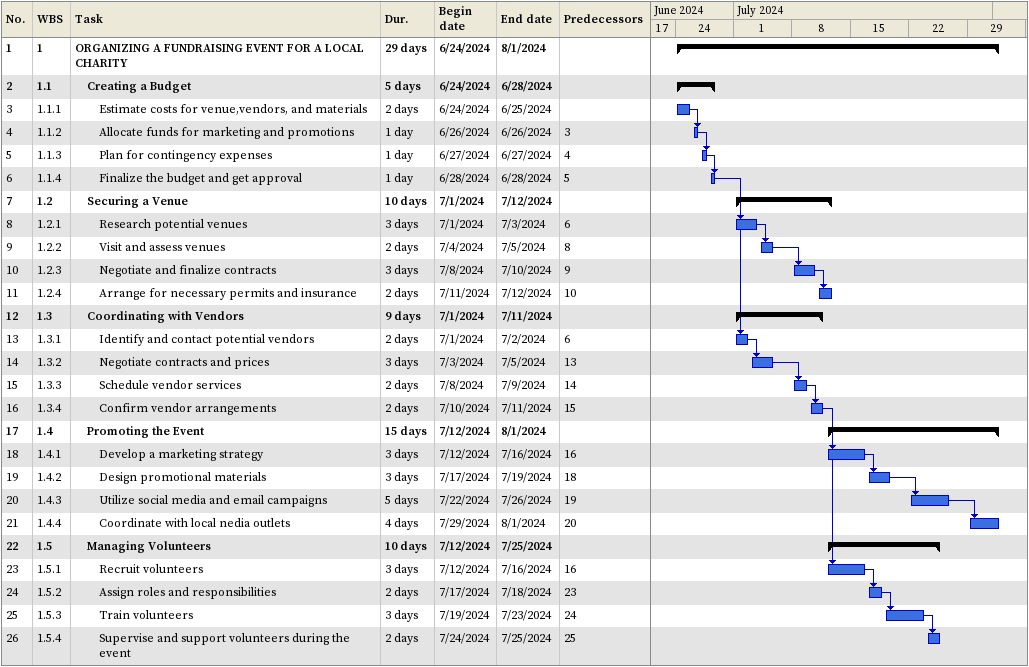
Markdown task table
| ID | WBS | Task | Duration | Start | Finish | Predecessors |
|---|---|---|---|---|---|---|
| 1 | 1 | **ORGANIZING A FUNDRAISING EVENT FOR A LOCAL CHARITY** | 29d | 2024-06-24 | 2024-08-01 |  |
| 2 | 1.1 | **Creating a Budget** | 5d | 2024-06-24 | 2024-06-28 |  |
| 3 | 1.1.1 | Estimate costs for venue,vendors, and materials | 2d | 2024-06-24 | 2024-06-25 |  |
| 4 | 1.1.2 | Allocate funds for marketing and promotions | 1d | 2024-06-26 | 2024-06-26 | 3 |
| 5 | 1.1.3 | Plan for contingency expenses | 1d | 2024-06-27 | 2024-06-27 | 4 |
| 6 | 1.1.4 | Finalize the budget and get approval | 1d | 2024-06-28 | 2024-06-28 | 5 |
| 7 | 1.2 | **Securing a Venue** | 10d | 2024-07-01 | 2024-07-12 |  |
| 8 | 1.2.1 | Research potential venues | 3d | 2024-07-01 | 2024-07-03 | 6 |
| 9 | 1.2.2 | Visit and assess venues | 2d | 2024-07-04 | 2024-07-05 | 8 |
| 10 | 1.2.3 | Negotiate and finalize contracts | 3d | 2024-07-08 | 2024-07-10 | 9 |
| 11 | 1.2.4 | Arrange for necessary permits and insurance | 2d | 2024-07-11 | 2024-07-12 | 10 |
| 12 | 1.3 | **Coordinating with Vendors** | 9d | 2024-07-01 | 2024-07-11 |  |
| 13 | 1.3.1 | Identify and contact potential vendors | 2d | 2024-07-01 | 2024-07-02 | 6 |
| 14 | 1.3.2 | Negotiate contracts and prices | 3d | 2024-07-03 | 2024-07-05 | 13 |
| 15 | 1.3.3 | Schedule vendor services | 2d | 2024-07-08 | 2024-07-09 | 14 |
| 16 | 1.3.4 | Confirm vendor arrangements | 2d | 2024-07-10 | 2024-07-11 | 15 |
| 17 | 1.4 | **Promoting the Event** | 15d | 2024-07-12 | 2024-08-01 |  |
| 18 | 1.4.1 | Develop a marketing strategy | 3d | 2024-07-12 | 2024-07-16 | 16 |
| 19 | 1.4.2 | Design promotional materials | 3d | 2024-07-17 | 2024-07-19 | 18 |
| 20 | 1.4.3 | Utilize social media and email campaigns | 5d | 2024-07-22 | 2024-07-26 | 19 |
| 21 | 1.4.4 | Coordinate with local nedia outlets | 4d | 2024-07-29 | 2024-08-01 | 20 |
| 22 | 1.5 | **Managing Volunteers** | 10d | 2024-07-12 | 2024-07-25 |  |
| 23 | 1.5.1 | Recruit volunteers | 3d | 2024-07-12 | 2024-07-16 | 16 |
| 24 | 1.5.2 | Assign roles and responsibilities | 2d | 2024-07-17 | 2024-07-18 | 23 |
| 25 | 1.5.3 | Train volunteers | 3d | 2024-07-19 | 2024-07-23 | 24 |
| 26 | 1.5.4 | Supervise and support volunteers during the event | 2d | 2024-07-24 | 2024-07-25 | 25 |
